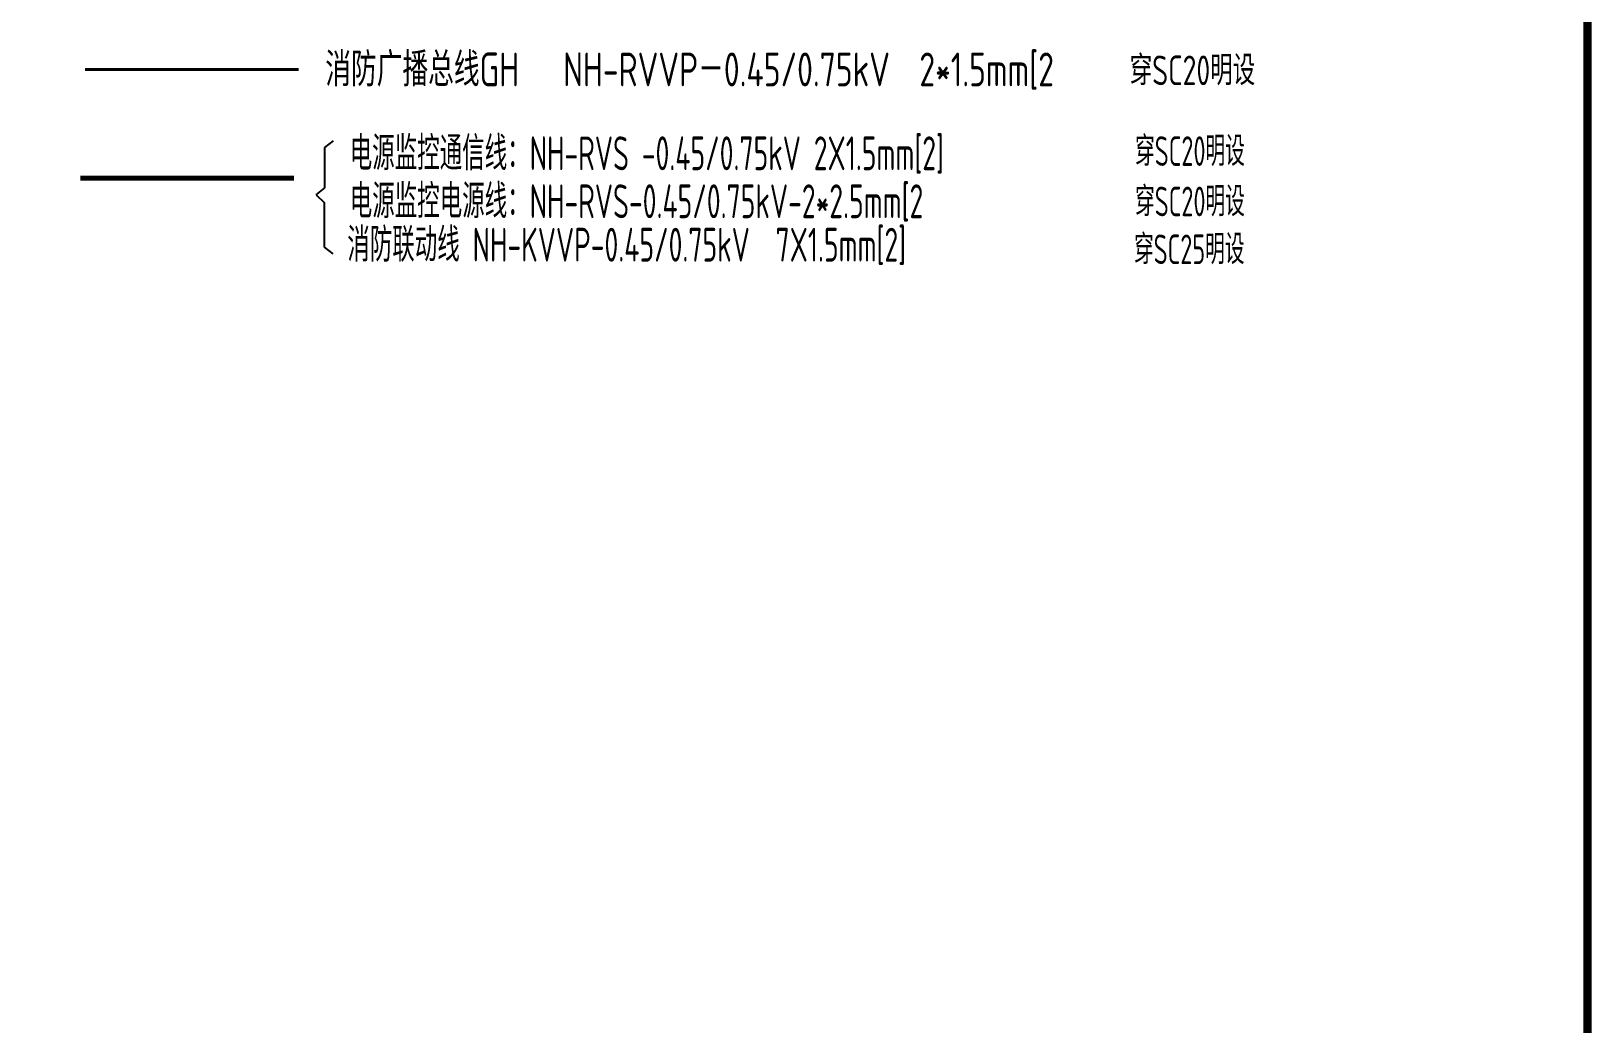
# Model space of a CAD drawing. Extents: x 5394041 to 5729212, y -433068 to -301615.
# Drawn here: x 5563371 to 5581825, y -408266 to -396531 of the extents above; entities that cross this region are included whole.
import ezdxf

# ---------------------------------------------------------------- set-up
doc = ezdxf.new("R2010")
doc.units = 0
doc.header["$LTSCALE"] = 1000
doc.header["$MEASUREMENT"] = 0
doc.linetypes.add('DOTE', pattern=[2.42, 2, -0.2, 0.02, -0.2])
for name, color, linetype in [('PUB_TITLE', 4, 'CONTINUOUS'), ('SIG_TEXT', 7, 'CONTINUOUS'), ('TEL_TAB', 7, 'CONTINUOUS'), ('WIRE-消防', 5, 'CONTINUOUS'), ('WIRE-照明', 1, 'CONTINUOUS'), ('电信', 7, 'CONTINUOUS'), ('电气文字', 7, 'CONTINUOUS')]:
    doc.layers.add(name, color=color, linetype=linetype)
doc.styles.add('SCEI', font='sceie.shx', dxfattribs={"width": 0.75, "bigfont": 'sceic.shx'})
doc.styles.add('sceie', font='sceie.shx', dxfattribs={"width": 0.7, "bigfont": 'sceic.shx'})
doc.styles.add('TG_LINETYPE', font='SIMPLEX', dxfattribs={"width": 0.8, "height": 3, "bigfont": 'HZTXT'})
doc.linetypes.add('TG_BC', pattern='A,2,-0.85,["BC",TG_LINETYPE,S=0.1,R=0,X=-0.65,Y=-0.15],0', length=2.85)

msp = doc.modelspace()

# ---------------------------------------------------------------- linework, layer by layer
at = {"layer": 'PUB_TITLE', "color": 4, "const_width": 100}
msp.add_lwpolyline([(5501174.7, -419950.6), (5581774.7, -419950.6), (5581774.7, -362550.6), (5501174.7, -362550.6)], close=True, dxfattribs=at)
at = {"layer": 'WIRE-消防', "color": 6, "linetype": 'DOTE', "const_width": 60}
msp.add_lwpolyline([(5563952.8, -398268.5), (5566479.7, -398268.5)], dxfattribs=at)
at = {"layer": 'WIRE-照明', "color": 4, "linetype": 'TG_BC', "const_width": 35}
msp.add_lwpolyline([(5564006.7, -396982.3), (5566533.6, -396982.3)], dxfattribs=at)
at = {"layer": '电信'}
for p, q in [((5566942.2, -397827.1), (5566839, -397906.8)), ((5566839, -397906.8), (5566839, -398385.2)), ((5566740.2, -398465.9), (5566839, -398385.2)), ((5566740.2, -398465.9), (5566839, -398561)), ((5566839, -399084.3), (5566839, -398561)), ((5566942.2, -399164.1), (5566839, -399084.3))]:
    msp.add_line(p, q, dxfattribs=at)

# ---------------------------------------------------------------- texts
at = {"layer": 'SIG_TEXT', "style": 'sceie', "width": 0.7}
for s, p in [('电源监控通信线：NH-RVS -0.45/0.75kV 2X1.5mm[2] ', (5567137.2, -398174.2)), ('电源监控电源线：NH-RVS-0.45/0.75kV-2*2.5mm[2', (5567137.2, -398741.3)), ('消防联动线 NH-KVVP-0.45/0.75kV  7X1.5mm[2] ', (5567108.6, -399255.2))]:
    msp.add_text(s, height=400, dxfattribs=at).set_placement(p)
at = {"layer": 'TEL_TAB', "style": 'SCEI', "width": 0.8}
msp.add_text('消防广播总线GH   NH-RVVP－0.45/0.75kV  2*1.5mm[2 ', height=400, dxfattribs=at).set_placement((5566848.8, -397182.6))
at = {"layer": '电气文字'}
for s, style, width, p in [('穿SC20明设', 'SCEI', 0.8, (5576360.5, -397168.3)), ('穿SC20明设', 'sceie', 0.7, (5576424, -398123.3)), ('穿SC20明设', 'sceie', 0.7, (5576424, -398718.5)), ('穿SC25明设', 'sceie', 0.7, (5576411, -399284.1))]:
    msp.add_text(s, height=350, dxfattribs=dict(at, style=style, width=width)).set_placement(p)

doc.saveas('drawing.dxf')
